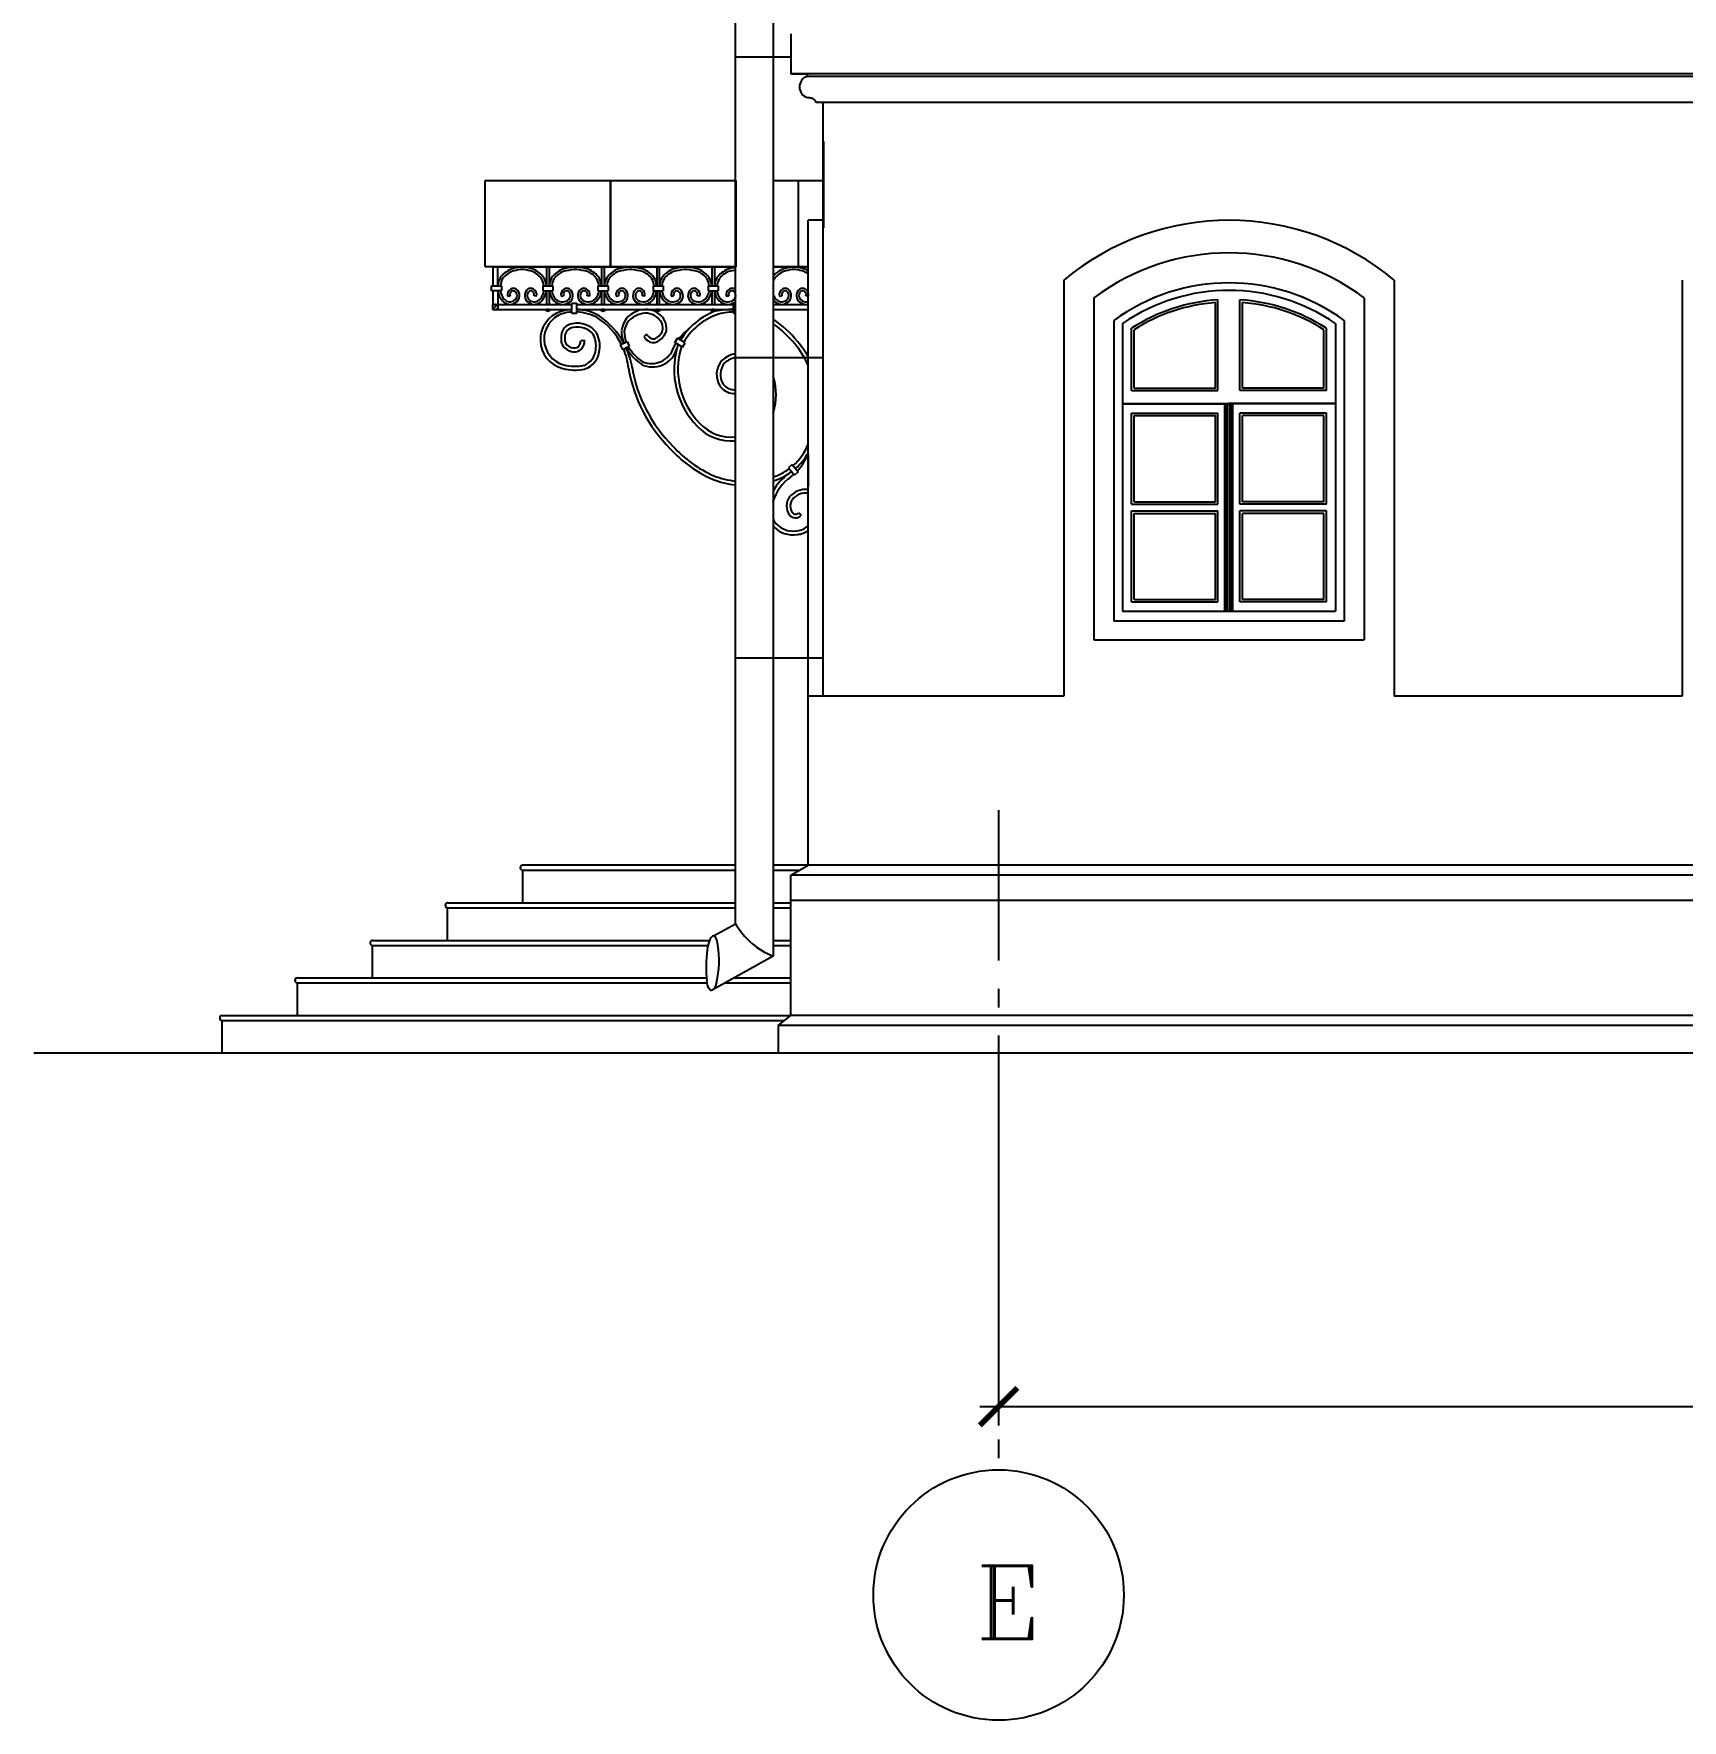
# Model space of a CAD drawing. Header units: millimetres. Extents: x 60 to 102290, y 34 to 65730.
# Drawn here: x 58788 to 65371, y 31363 to 38097 of the extents above; entities that cross this region are included whole.
import ezdxf

# ---------------------------------------------------------------- set-up
doc = ezdxf.new("R2010")
doc.units = ezdxf.units.MM
doc.linetypes.add('GOST2.303 6', pattern=[12, 8, -1.5, 1, -1.5])
doc.layers.add('axes', color=40, linetype='GOST2.303 6')
doc.layers.add('dim', color=4, linetype='Continuous')
doc.styles.add('GOST 2.304', font='romanc.shx', dxfattribs={"oblique": 15})
doc.dimstyles.new('SPDS', dxfattribs={"dimscale": 100, "dimtxt": 2.5, "dimasz": 1.5, "dimexe": 0.75, "dimexo": 0.625, "dimtad": 1, "dimdec": 0, "dimrnd": 0.001, "dimtxsty": 'GOST 2.304', "dimblk": 'ARCHTICK', "dimcen": 2.5, "dimdle": 0.75, "dimadec": 0, "dimazin": 2, "dimtfac": 0.75, "dimtdec": 0, "dimtmove": 1, "dimatfit": 3, "dimfxl": 1.25, "dimtolj": 1, "dimarcsym": 0})

# ---------------------------------------------------------------- blocks, each defined once
blk = doc.blocks.new('_ArchTick')
at = {"color": 0, "linetype": 'ByBlock', "const_width": 0.15}
blk.add_lwpolyline([(-0.5, -0.5), (0.5, 0.5)], dxfattribs=at)
blk = doc.blocks.new('*D3')
at = {"layer": 'Defpoints', "color": 0, "ltscale": 100, "transparency": 16777216}
for p in [(62640.6, 33679.6), (80600.6, 33697.9), (80600.6, 32615.3)]:
    blk.add_point(p, dxfattribs=at)
at = {"layer": 'dim', "color": 0, "lineweight": -2, "ltscale": 100, "transparency": 16777216}
for p, q in [((62640.6, 33617.1), (62640.6, 32540.3)), ((80600.6, 33635.4), (80600.6, 32540.3)), ((62565.6, 32615.3), (80675.6, 32615.3))]:
    blk.add_line(p, q, dxfattribs=at)
at = {"layer": 'dim', "color": 0, "lineweight": -2, "ltscale": 100, "transparency": 16777216, "xscale": 150, "yscale": 150, "zscale": 150, "rotation": 180}
blk.add_blockref('_ArchTick', (62640.6, 32615.3), dxfattribs=at)
at = {"layer": 'dim', "color": 0, "lineweight": -2, "ltscale": 100, "transparency": 16777216, "xscale": 150, "yscale": 150, "zscale": 150}
blk.add_blockref('_ArchTick', (80600.6, 32615.3), dxfattribs=at)
at = {"layer": 'dim', "color": 0, "ltscale": 100, "transparency": 16777216, "insert": (71620.6, 32802.8), "char_height": 250, "attachment_point": 5, "style": 'GOST 2.304'}
blk.add_mtext('\\A1;17960', dxfattribs=at)

msp = doc.modelspace()

# ---------------------------------------------------------------- linework, layer by layer
at = {"ltscale": 100}
for p, q in [((61590.6, 34905.3), (61590.6, 38320)), ((61740.6, 38276.8), (61740.6, 34880.8)), ((61810.6, 38096.9), (61810.6, 37936.9)), ((61590.6, 38004.3), (61810.6, 38004.3)), ((73114.2, 37936.9), (61810.6, 37936.9)), ((77470.5, 37936.9), (61810.6, 37936.9)), ((61810.6, 37936.9), (61875.6, 37936.8)), ((61875.6, 37936.8), (61875.6, 37926.8)), ((61875.6, 37926.8), (77470.5, 37926.8)), ((61940.6, 37821.8), (61910.6, 37821.8)), ((61940.6, 35451.9), (61940.6, 37821.8)), ((77470.5, 37821.8), (61940.6, 37821.8)), ((61940.9, 37665.9), (61940.9, 37569.5)), ((60591, 37510.8), (61091, 37510.8)), ((60591, 37166.1), (60591, 37510.8)), ((61091, 37510.8), (61591, 37510.8)), ((61591, 37166.1), (61591, 37510.8)), ((61591, 37510.8), (61591, 37166.1)), ((61740.6, 37510.8), (61940.6, 37510.8)), ((61940.6, 37510.8), (61940.6, 37414.4)), ((61940.9, 37569.5), (61940.9, 37321.2)), ((61940.6, 37351.9), (61880.6, 37351.9)), ((61880.6, 35451.9), (61880.6, 37351.9)), ((61940.6, 37351.9), (61880.6, 37351.9)), ((61091, 37166.1), (60591, 37166.1)), ((60890.7, 37166.1), (61222, 37166.1)), ((61591, 37166.1), (61091, 37166.1)), ((61222, 37166.1), (61590.6, 37166.1)), ((61740.6, 37166.1), (61880.6, 37166.1)), ((61880.6, 37166.1), (61740.6, 37166.1)), ((62900.6, 37112.7), (62900.6, 35451.9)), ((62900.9, 37113), (62900.9, 36886.9)), ((64220.6, 37112.7), (64220.6, 35451.9)), ((65370.5, 37112.7), (65370.5, 35451.9)), ((63020.6, 37041.9), (63020.6, 35676.9)), ((64100.6, 37041.9), (64100.6, 35676.9)), ((60620.6, 37016.1), (60936.5, 37016.1)), ((60620.6, 36996.1), (60936.5, 36996.1)), ((60956.5, 37016.1), (61582, 37016.1)), ((60956.5, 36996.1), (61582, 36996.1)), ((61740.6, 37016.1), (61880.6, 37016.1)), ((61740.6, 36996.1), (61880.6, 36996.1)), ((63100.6, 36951.9), (63100.6, 35751.9)), ((64020.6, 36951.9), (64020.6, 35751.9)), ((61590.6, 36804.3), (61940.6, 36804.3)), ((64020.6, 35751.9), (63100.6, 35751.9)), ((63020.6, 35676.9), (64100.6, 35676.9)), ((61590.6, 35604.4), (61940.6, 35604.4)), ((62900.6, 35451.9), (61880.6, 35451.9)), ((61880.6, 34776.9), (61880.6, 35451.9)), ((65370.5, 35451.9), (64220.6, 35451.9)), ((61590.6, 34543.5), (61590.6, 34905.3)), ((61740.6, 34880.8), (61740.6, 34414.1)), ((61590.6, 34776.9), (60740.6, 34776.9)), ((60740.6, 34756.9), (61590.6, 34756.9)), ((60740.6, 34626.9), (60740.6, 34756.9)), ((61880.6, 34776.9), (61740.6, 34776.9)), ((61810.6, 34736.6), (61880.6, 34776.9)), ((62794.9, 34776.9), (61880.6, 34776.9)), ((77470.5, 34776.9), (62794.9, 34776.9)), ((67390.9, 34736.6), (61810.6, 34736.6)), ((61810.6, 34176.9), (61810.6, 34736.6)), ((60440.6, 34626.9), (61590.6, 34626.9)), ((61740.6, 34626.9), (61810.6, 34626.9)), ((61810.6, 34636.9), (62804.9, 34636.9)), ((62804.9, 34636.9), (67390.9, 34636.9)), ((60440.6, 34606.9), (61590.6, 34606.9)), ((60440.6, 34476.9), (60440.6, 34606.9)), ((61502.1, 34494.3), (61590.6, 34543.5)), ((60140.6, 34476.9), (61486.1, 34476.9)), ((60140.6, 34456.9), (61479.8, 34456.9)), ((60140.6, 34326.9), (60140.6, 34456.9)), ((61740.6, 34414.1), (61494.2, 34276.9)), ((61740.6, 34476.9), (61810.6, 34476.9)), ((59840.6, 34326.9), (61474.7, 34326.9)), ((59840.6, 34178.4), (59840.6, 34308.4)), ((59840.6, 34306.9), (61476.9, 34306.9)), ((61584, 34326.9), (61810.6, 34326.9)), ((59540.6, 34176.9), (61810.6, 34176.9)), ((59540.6, 34156.9), (61785.7, 34156.9)), ((59540.6, 34026.9), (59540.6, 34156.9)), ((61760.6, 34136.7), (61810.6, 34176.9)), ((80585.5, 34176.9), (61810.6, 34176.9)), ((66190.9, 34136.7), (61760.6, 34136.7)), ((61760.6, 34136.7), (61760.6, 34026.9)), ((85311.4, 34026.9), (58787.7, 34026.9)), ((61628.3, 34026.9), (60913.1, 34026.9)), ((81220.5, 34026.9), (61760.6, 34026.9)), ((81170.5, 34026.9), (64095.3, 34026.9))]:
    msp.add_line(p, q, dxfattribs=at)
at = {"ltscale": 4}
for p, q in [((61091, 37166.1), (61091, 37510.8)), ((61091, 37510.8), (61091, 37166.1)), ((61840.6, 37510.8), (61840.6, 37166.1)), ((60620.6, 37166.1), (60890.7, 37166.1)), ((60640.4, 37090.7), (60640.4, 37166.1)), ((61880.6, 37150.3), (61880.6, 37166.1)), ((61880.6, 37062.4), (61880.6, 37138.5)), ((60615.6, 37090.7), (60655.8, 37090.7)), ((60615.6, 37070.7), (60615.6, 37090.7)), ((60655.8, 37070.7), (60615.6, 37070.7)), ((60640.4, 37070.7), (60640.4, 36996.1)), ((60655.8, 37090.7), (60655.8, 37070.7)), ((60680.2, 37048.5), (60689.9, 37050.9)), ((60795.7, 37048.5), (60786, 37050.9)), ((60820.7, 37090.7), (60820.7, 37070.7)), ((60820.7, 37090.7), (60861, 37090.7)), ((60820.7, 37070.7), (60861, 37070.7)), ((60861, 37090.7), (60861, 37070.7)), ((60893.4, 37048.5), (60903.1, 37050.9)), ((61007.7, 37048.5), (60998, 37050.9)), ((61040.7, 37090.7), (61040.7, 37070.7)), ((61040.7, 37090.7), (61081, 37090.7)), ((61040.7, 37070.7), (61081, 37070.7)), ((61081, 37090.7), (61081, 37070.7)), ((61113.4, 37048.5), (61123.1, 37050.9)), ((61227.7, 37048.5), (61218, 37050.9)), ((61260.7, 37090.7), (61260.7, 37070.7)), ((61260.7, 37090.7), (61301, 37090.7)), ((61260.7, 37070.7), (61301, 37070.7)), ((61301, 37090.7), (61301, 37070.7)), ((61333.4, 37048.5), (61343.1, 37050.9)), ((61447.7, 37048.5), (61438, 37050.9)), ((61480.7, 37090.7), (61480.7, 37070.7)), ((61480.7, 37090.7), (61521, 37090.7)), ((61480.7, 37070.7), (61521, 37070.7)), ((61521, 37090.7), (61521, 37070.7)), ((61553.4, 37048.5), (61563.1, 37050.9)), ((61740.6, 37090.7), (61741, 37090.7)), ((61740.6, 37070.7), (61741, 37070.7)), ((61741, 37090.7), (61741, 37070.7)), ((61765.4, 37048.5), (61775.1, 37050.9)), ((61880.9, 37048.5), (61871.2, 37050.9)), ((61880.6, 37027.4), (61880.6, 37048.5)), ((60620.6, 36996.1), (60620.6, 37016.1)), ((60620.6, 36996.1), (60620.6, 37016.1)), ((60620.6, 36996.6), (60640, 37016.1)), ((60620.6, 37010.7), (60625.9, 37016.1)), ((60634.2, 36996.1), (60640.4, 37002.3)), ((60936.5, 36980.7), (60936.5, 37021.1)), ((60936.5, 37021.1), (60956.5, 37021.1)), ((60936.5, 36980.7), (60956.5, 36980.7)), ((60956.5, 36980.7), (60956.5, 37021.1)), ((61582, 36980.7), (61582, 37021.1)), ((61582, 37021.1), (61590.6, 37021.1)), ((61582, 36980.7), (61590.6, 36980.7)), ((61880.6, 37016.1), (61880.6, 37017)), ((61880.6, 36806.4), (61880.6, 36996.1)), ((63506.6, 36681.9), (63506.6, 37023.8)), ((63516.6, 36671.9), (63516.6, 37034.5)), ((63604.6, 36671.9), (63604.6, 37034.5)), ((63614.6, 36681.9), (63614.6, 37023.8)), ((63135.6, 36939.9), (63135.6, 35791.9)), ((63171.6, 36671.9), (63171.6, 36920.7)), ((63181.6, 36681.9), (63181.6, 36915.2)), ((63939.6, 36681.9), (63939.6, 36915.2)), ((63949.6, 36671.9), (63949.6, 36920.7)), ((63985.6, 36939.9), (63985.6, 35791.9)), ((60972, 36872.1), (60987, 36873)), ((61130, 36854.6), (61157.4, 36867.7)), ((61130, 36854.6), (61138.6, 36836.6)), ((61138.6, 36836.6), (61166, 36849.7)), ((61157.4, 36867.7), (61166, 36849.7)), ((61234.6, 36897.4), (61223.7, 36887.3)), ((61347.7, 36863.8), (61357.9, 36881)), ((61379, 36845.2), (61347.7, 36863.8)), ((61389.2, 36862.4), (61357.9, 36881)), ((61379, 36845.2), (61389.2, 36862.4)), ((61880.6, 36458.5), (61880.6, 36772.8)), ((63171.6, 36671.9), (63516.6, 36671.9)), ((63181.6, 36681.9), (63506.6, 36681.9)), ((63949.6, 36671.9), (63604.6, 36671.9)), ((63939.6, 36681.9), (63614.6, 36681.9)), ((63135.6, 36620.9), (63560.6, 36620.9)), ((63135.6, 36618.9), (63560.6, 36618.9)), ((63171.6, 36217.9), (63171.6, 36581.9)), ((63171.6, 36581.9), (63516.6, 36581.9)), ((63181.6, 36227.9), (63181.6, 36571.9)), ((63181.6, 36571.9), (63506.6, 36571.9)), ((63506.6, 36227.9), (63506.6, 36571.9)), ((63516.6, 36217.9), (63516.6, 36581.9)), ((63544.6, 35791.9), (63544.6, 36618.9)), ((63549.7, 35791.9), (63549.7, 36618.9)), ((63555.6, 35791.9), (63555.6, 36618.9)), ((63985.6, 36620.9), (63560.6, 36620.9)), ((63985.6, 36618.9), (63560.6, 36618.9)), ((63565.6, 35791.9), (63565.6, 36618.9)), ((63571.4, 35791.9), (63571.4, 36618.9)), ((63576.6, 35791.9), (63576.6, 36618.9)), ((63604.6, 36217.9), (63604.6, 36581.9)), ((63949.6, 36581.9), (63604.6, 36581.9)), ((63614.6, 36227.9), (63614.6, 36571.9)), ((63939.6, 36571.9), (63614.6, 36571.9)), ((63939.6, 36227.9), (63939.6, 36571.9)), ((63949.6, 36217.9), (63949.6, 36581.9)), ((61816.4, 36376.4), (61801.2, 36363.4)), ((61816.4, 36376.4), (61840.6, 36347.9)), ((61880.6, 36277.2), (61880.6, 36420.6)), ((61880.9, 36289.1), (61880.9, 36417.6)), ((61801.2, 36363.4), (61825.4, 36334.9)), ((61840.6, 36347.9), (61825.4, 36334.9)), ((61880.6, 36134), (61880.6, 36262.5)), ((61841.1, 36184.1), (61852.6, 36174.4)), ((63171.6, 36217.9), (63516.6, 36217.9)), ((63171.6, 35827.9), (63171.6, 36191.9)), ((63171.6, 36191.9), (63516.6, 36191.9)), ((63181.6, 36227.9), (63506.6, 36227.9)), ((63181.6, 35837.9), (63181.6, 36181.9)), ((63181.6, 36181.9), (63506.6, 36181.9)), ((63506.6, 35837.9), (63506.6, 36181.9)), ((63516.6, 35827.9), (63516.6, 36191.9)), ((63949.6, 36217.9), (63604.6, 36217.9)), ((63604.6, 35827.9), (63604.6, 36191.9)), ((63949.6, 36191.9), (63604.6, 36191.9)), ((63939.6, 36227.9), (63614.6, 36227.9)), ((63614.6, 35837.9), (63614.6, 36181.9)), ((63939.6, 36181.9), (63614.6, 36181.9)), ((63939.6, 35837.9), (63939.6, 36181.9)), ((63949.6, 35827.9), (63949.6, 36191.9)), ((63171.6, 35827.9), (63516.6, 35827.9)), ((63181.6, 35837.9), (63506.6, 35837.9)), ((63949.6, 35827.9), (63604.6, 35827.9)), ((63939.6, 35837.9), (63614.6, 35837.9)), ((63135.6, 35791.9), (63985.6, 35791.9)), ((61740.6, 34756.9), (61845.8, 34756.9)), ((61740.6, 34606.9), (61810.6, 34606.9)), ((61740.6, 34456.9), (61810.6, 34456.9)), ((61548.1, 34306.9), (61810.6, 34306.9))]:
    msp.add_line(p, q, dxfattribs=at)
at = {"ltscale": 4, "extrusion": (1, -2.44929e-16, 0)}
for p, q in [((60620.6, 37166.1), (60620.6, 37090.7)), ((60835.6, 37166.1), (60835.6, 37090.7)), ((60845.6, 37166.1), (60845.6, 37090.7)), ((61055.6, 37166.1), (61055.6, 37090.7)), ((61065.6, 37166.1), (61065.6, 37090.7)), ((61275.6, 37166.1), (61275.6, 37090.7)), ((61285.6, 37166.1), (61285.6, 37090.7)), ((61495.6, 37166.1), (61495.6, 37090.7)), ((61505.6, 37166.1), (61505.6, 37090.7)), ((60620.6, 37070.7), (60620.6, 37016.1)), ((60835.6, 37070.7), (60835.6, 37016.1)), ((60845.6, 37070.7), (60845.6, 37016.1)), ((61055.6, 37070.7), (61055.6, 37016.1)), ((61065.6, 37070.7), (61065.6, 37016.1)), ((61275.6, 37070.7), (61275.6, 37016.1)), ((61285.6, 37070.7), (61285.6, 37016.1)), ((61495.6, 37070.7), (61495.6, 37016.1)), ((61505.6, 37070.7), (61505.6, 37016.1))]:
    msp.add_line(p, q, dxfattribs=at)
at = {"ltscale": 4, "extrusion": (2.44929e-16, 1, 0)}
for p, q in [((60630.6, 37166.1), (60620.6, 37166.1)), ((60845.6, 37166.1), (60835.6, 37166.1)), ((61285.6, 37166.1), (61275.6, 37166.1)), ((61505.6, 37166.1), (61495.6, 37166.1)), ((60630.7, 37016.1), (60620.6, 37016.1)), ((60630.7, 37016.1), (60620.6, 37016.1)), ((60845.6, 36996.1), (60835.6, 36996.1)), ((60845.6, 36996.1), (60835.6, 36996.1)), ((61065.6, 36996.1), (61055.6, 36996.1)), ((61065.6, 36996.1), (61055.6, 36996.1)), ((61065.6, 36996.1), (61055.6, 36996.1)), ((61285.6, 36996.1), (61275.6, 36996.1)), ((61285.6, 36996.1), (61275.6, 36996.1)), ((61285.6, 36996.1), (61275.6, 36996.1)), ((61505.6, 36996.1), (61495.6, 36996.1)), ((61505.6, 36996.1), (61495.6, 36996.1)), ((61505.6, 36996.1), (61495.6, 36996.1))]:
    msp.add_line(p, q, dxfattribs=at)
at = {"ltscale": 95, "extrusion": (0, 1, 0), "elevation": 34026.9}
msp.add_lwpolyline([(-60255.5, 0), (-59595.6, 0)], dxfattribs=at)
at = {"ltscale": 100}
for centre, radius, start, end in [((61890.7, 37884.3), 45.1, 109.57195, 250.42805), ((63560.9, 36321.9), 1030, 50.15027, 129.84973), ((63560.9, 36321.9), 900, 53.13013, 126.86987), ((63560.6, 36321.9), 780, 53.86119, 126.13881), ((63560.9, 36321.9), 780, 53.86119, 126.13881), ((60740.6, 34766.9), 10, 90, 270), ((60440.6, 34616.9), 10, 90, 270), ((61848.5, 34690.8), 297, 209.72721, 248.6919), ((60140.6, 34466.9), 10, 90, 270), ((62097.2, 34372.2), 624.2, 173.81398, 185.26819), ((61155.1, 34396.2), 369.7, 346.33122, 9.56729), ((59840.6, 34316.9), 10, 90, 270), ((59540.6, 34166.9), 10, 90, 270)]:
    msp.add_arc(centre, radius, start, end, dxfattribs=at)
at = {"ltscale": 4}
for centre, radius, start, end in [((60732.1, 37080.7), 91.7, 152.85489, 173.74121), ((60726.6, 37070.1), 92.4, 110.90328, 145.45466), ((60737.7, 37080.7), 86.9, 155.40999, 173.40571), ((60726.6, 37070.1), 82.5, 111.13416, 145.45345), ((60762.8, 36953.4), 214.5, 98.32383, 108.81967), ((60763.9, 36949.9), 208.2, 99.02269, 108.78037), ((60738, 37106), 50, 82.31826, 97.68174), ((60738, 37116.1), 50, 82.88778, 97.11222), ((60713.1, 36953.4), 214.5, 71.18033, 81.67617), ((60712, 36950.1), 207.9, 71.21454, 80.9824), ((60749.3, 37070.1), 82.5, 34.54655, 68.86584), ((60749.3, 37070.1), 92.4, 34.54534, 69.09672), ((60738.2, 37080.7), 86.9, 6.59429, 24.59001), ((60743.8, 37080.7), 91.7, 6.25879, 27.14511), ((60937.3, 37080.7), 91.7, 152.85489, 173.74121), ((60931.8, 37070.1), 92.4, 110.90328, 145.45466), ((60937.3, 37080.7), 81.7, 152.85489, 172.97175), ((60932.4, 37069.1), 83.5, 111.02138, 144.22755), ((60976.2, 36883.4), 283.8, 96.2929, 105.82185), ((60976.9, 36878.4), 278.9, 96.60349, 105.49494), ((60950.6, 37105.7), 50, 83.39651, 96.60349), ((60950.6, 37115.8), 50, 83.7071, 96.2929), ((60924.9, 36883.4), 283.8, 74.17815, 83.7071), ((60924.2, 36878.4), 278.9, 74.50506, 83.39651), ((60968.8, 37069.1), 83.5, 35.77245, 68.97862), ((60969.4, 37070.1), 92.4, 34.54534, 69.09672), ((60963.8, 37080.7), 81.7, 7.02825, 27.14511), ((60963.8, 37080.7), 91.7, 6.25879, 27.14511), ((61157.3, 37080.7), 91.7, 152.85489, 173.74121), ((61151.8, 37070.1), 92.4, 110.90328, 145.45466), ((61157.3, 37080.7), 81.7, 152.85489, 172.97175), ((61152.4, 37069.1), 83.5, 111.02138, 144.22755), ((61196.2, 36883.4), 283.8, 96.2929, 105.82185), ((61196.9, 36878.4), 278.9, 96.60349, 105.49494), ((61170.6, 37105.7), 50, 83.39651, 96.60349), ((61170.6, 37115.8), 50, 83.7071, 96.2929), ((61144.9, 36883.4), 283.8, 74.17815, 83.7071), ((61144.2, 36878.4), 278.9, 74.50506, 83.39651), ((61188.8, 37069.1), 83.5, 35.77245, 68.97862), ((61189.4, 37070.1), 92.4, 34.54534, 69.09672), ((61183.8, 37080.7), 81.7, 7.02825, 27.14511), ((61183.8, 37080.7), 91.7, 6.25879, 27.14511), ((61377.3, 37080.7), 91.7, 152.85489, 173.74121), ((61371.8, 37070.1), 92.4, 110.90328, 145.45466), ((61377.3, 37080.7), 81.7, 152.85489, 172.97175), ((61372.3, 37069.1), 83.5, 111.02138, 144.22755), ((61416.2, 36883.4), 283.8, 96.2929, 105.82185), ((61416.9, 36878.4), 278.9, 96.60349, 105.49494), ((61390.6, 37105.7), 50, 83.39651, 96.60349), ((61390.6, 37115.8), 50, 83.7071, 96.2929), ((61364.9, 36883.4), 283.8, 74.17815, 83.7071), ((61364.2, 36878.4), 278.9, 74.50506, 83.39651), ((61408.8, 37069.1), 83.5, 35.77245, 68.97862), ((61409.4, 37070.1), 92.4, 34.54534, 69.09672), ((61403.8, 37080.7), 81.7, 7.02825, 27.14511), ((61403.8, 37080.7), 91.7, 6.25879, 27.14511), ((61597.3, 37080.7), 91.7, 152.85489, 173.74121), ((61591.8, 37070.1), 92.4, 110.90328, 145.45466), ((61597.3, 37080.7), 81.7, 152.85489, 172.97175), ((61592.3, 37069.1), 83.5, 111.02138, 144.22755), ((61636.2, 36883.4), 283.8, 99.25151, 105.82185), ((61636.9, 36878.4), 278.9, 99.56071, 105.49494), ((61811.8, 37070.1), 92.4, 110.90328, 140.45083), ((61822.9, 37080.7), 86.9, 155.40999, 161.46007), ((61811.9, 37070.1), 82.5, 111.13416, 145.45345), ((61848, 36953.4), 214.5, 98.32383, 108.81967), ((61849.1, 36950.1), 207.9, 99.0176, 108.78546), ((61823.2, 37106), 50, 82.31826, 97.68174), ((61798.3, 36953.4), 214.5, 71.18033, 81.67617), ((61797.2, 36949.9), 208.2, 71.21963, 80.97731), ((61834.5, 37070.1), 82.5, 56.04732, 68.86584), ((61834.6, 37070.1), 92.4, 60.13499, 69.09672), ((60711.9, 37079), 71.5, 186.63926, 222.70838), ((60708.9, 37076.6), 57.9, 185.89923, 224.08055), ((60705.5, 37054.7), 26.1, 120.43855, 193.95794), ((60705.5, 37054.7), 16.1, 120.43855, 193.95794), ((60703.1, 37059.8), 20.5, 56.28287, 121.80204), ((60703.2, 37059.5), 10.8, 61.98389, 122.57757), ((60695.8, 37051.1), 21.8, 299.58066, 55.30071), ((60695.7, 37051), 31.9, 299.84341, 54.02139), ((60780.2, 37051), 31.9, 125.97861, 240.15659), ((60780.1, 37051.1), 21.8, 124.69929, 240.41934), ((60772.8, 37059.8), 20.5, 58.19796, 123.71713), ((60772.7, 37059.5), 10.8, 57.42243, 118.01611), ((60770.4, 37054.7), 16.1, 346.04206, 59.56145), ((60770.4, 37054.7), 26.1, 346.04206, 59.56145), ((60767, 37076.6), 57.9, 315.91945, 354.10077), ((60764, 37079), 71.5, 317.29162, 353.36074), ((60917.1, 37079), 71.5, 186.63926, 222.70838), ((60917.1, 37079), 61.6, 187.74302, 222.70266), ((60899, 37064.9), 38.8, 225.51209, 302.37061), ((60918.7, 37054.7), 26.1, 120.43855, 193.95794), ((60918.7, 37054.7), 16.1, 120.43855, 193.95794), ((60916.3, 37059.8), 20.5, 56.28287, 121.80204), ((60916.4, 37059.5), 10.8, 61.98389, 122.57757), ((60909, 37051.1), 21.8, 299.58066, 55.30071), ((60909, 37051), 31.9, 299.84341, 54.02139), ((60992.2, 37051), 31.9, 125.97861, 240.15659), ((60992.1, 37051.1), 21.8, 124.69929, 240.41934), ((60984.8, 37059.8), 20.5, 58.19796, 123.71713), ((60984.8, 37059.5), 10.8, 57.42243, 118.01611), ((61002.1, 37064.9), 38.8, 237.62939, 314.48791), ((60982.5, 37054.7), 16.1, 346.04206, 59.56145), ((60982.5, 37054.7), 26.1, 346.04206, 59.56145), ((60984, 37079), 61.6, 317.29734, 352.25698), ((60984.1, 37079), 71.5, 317.29162, 353.36074), ((61137.1, 37079), 71.5, 186.63926, 222.70838), ((61137.1, 37079), 61.6, 187.74302, 222.70266), ((61119, 37064.9), 38.8, 225.51209, 302.37061), ((61138.7, 37054.7), 26.1, 120.43855, 193.95794), ((61138.7, 37054.7), 16.1, 120.43855, 193.95794), ((61136.3, 37059.8), 20.5, 56.28287, 121.80204), ((61136.4, 37059.5), 10.8, 61.98389, 122.57757), ((61129, 37051.1), 21.8, 299.58066, 55.30071), ((61128.9, 37051), 31.9, 299.84341, 54.02139), ((61212.2, 37051), 31.9, 125.97861, 240.15659), ((61212.1, 37051.1), 21.8, 124.69929, 240.41934), ((61204.8, 37059.8), 20.5, 58.19796, 123.71713), ((61204.8, 37059.5), 10.8, 57.42243, 118.01611), ((61222.1, 37064.9), 38.8, 237.62939, 314.48791), ((61202.5, 37054.7), 16.1, 346.04206, 59.56145), ((61202.5, 37054.7), 26.1, 346.04206, 59.56145), ((61204, 37079), 61.6, 317.29734, 352.25698), ((61204.1, 37079), 71.5, 317.29162, 353.36074), ((61357.1, 37079), 71.5, 186.63926, 222.70838), ((61357.1, 37079), 61.6, 187.74302, 222.70266), ((61339, 37064.9), 38.8, 225.51209, 302.37061), ((61358.7, 37054.7), 26.1, 120.43855, 193.95794), ((61358.7, 37054.7), 16.1, 120.43855, 193.95794), ((61356.3, 37059.8), 20.5, 56.28287, 121.80204), ((61356.4, 37059.5), 10.8, 61.98389, 122.57757), ((61349, 37051.1), 21.8, 299.58066, 55.30071), ((61348.9, 37051), 31.9, 299.84341, 54.02139), ((61432.2, 37051), 31.9, 125.97861, 240.15659), ((61432.1, 37051.1), 21.8, 124.69929, 240.41934), ((61424.8, 37059.8), 20.5, 58.19796, 123.71713), ((61424.8, 37059.5), 10.8, 57.42243, 118.01611), ((61442.1, 37064.9), 38.8, 237.62939, 314.48791), ((61422.5, 37054.7), 16.1, 346.04206, 59.56145), ((61422.5, 37054.7), 26.1, 346.04206, 59.56145), ((61424, 37079), 61.6, 317.29734, 352.25698), ((61424.1, 37079), 71.5, 317.29162, 353.36074), ((61577.1, 37079), 71.5, 186.63926, 222.70838), ((61577.1, 37079), 61.6, 187.74302, 222.70266), ((61559, 37064.9), 38.8, 225.51209, 302.37061), ((61578.7, 37054.7), 26.1, 120.43855, 193.95794), ((61578.7, 37054.7), 16.1, 120.43855, 193.95794), ((61576.3, 37059.8), 20.5, 56.28287, 121.80204), ((61576.4, 37059.5), 10.8, 61.98389, 122.57757), ((61569, 37051.1), 21.8, 299.58066, 55.30071), ((61568.9, 37051), 31.9, 47.3022, 54.02139), ((61794.2, 37076.6), 57.9, 202.10236, 224.08055), ((61790.7, 37054.7), 26.1, 120.43855, 193.95794), ((61790.7, 37054.7), 16.1, 120.43855, 193.95794), ((61788.3, 37059.8), 20.5, 56.28287, 121.80204), ((61788.4, 37059.5), 10.8, 61.98389, 122.57757), ((61781.1, 37051.1), 21.8, 299.58066, 55.30071), ((61781, 37051), 31.9, 299.84341, 54.02139), ((61865.4, 37051), 31.9, 125.97861, 240.15659), ((61865.3, 37051.1), 21.8, 124.69929, 240.41934), ((61858, 37059.8), 20.5, 58.19796, 123.71713), ((61858, 37059.5), 10.8, 57.42243, 118.01611), ((61855.7, 37054.7), 16.1, 346.04206, 59.56145), ((61855.7, 37054.7), 26.1, 346.04206, 59.56145), ((63560.6, 36321.9), 750, 55.48189, 124.51811), ((60689.1, 37054.1), 38, 218.40658, 306.22853), ((60689.1, 37054.1), 28, 219.13721, 308.53129), ((60786.8, 37054.1), 38, 233.77147, 321.59342), ((60786.8, 37054.1), 28, 231.46871, 320.86279), ((60929.3, 36875.2), 118.5, 108.28024, 255.80321), ((60932.6, 36877.8), 106.9, 109.38863, 254.46657), ((60840.6, 37001.2), 11.5, 206.68791, 333.31209), ((60899.1, 37065), 48.9, 224.9907, 301.66316), ((60948.8, 36799.1), 197, 93.58483, 106.71624), ((60948.8, 36803.9), 182.2, 93.8713, 106.47458), ((60948.8, 36799.1), 197, 60.56931, 87.76536), ((60948.8, 36803.9), 182.2, 60.46578, 87.57823), ((61002, 37065), 48.9, 238.33684, 315.0093), ((60864.5, 36709.7), 317.6, 28.47509, 55.2378), ((61060.6, 37001.2), 11.5, 206.68791, 333.31209), ((61119.1, 37065), 48.9, 224.9907, 301.66316), ((61224, 36903.8), 89.3, 109.07753, 175.18782), ((61224.8, 36898.5), 79.6, 108.40617, 173.03207), ((61231, 36908.8), 87.3, 52.48133, 114.49309), ((61222, 37065), 48.9, 238.33684, 315.0093), ((61230.9, 36908.5), 72.5, 52.54042, 115.45116), ((61280.6, 37001.2), 11.5, 206.68791, 333.31209), ((61242.6, 36918.7), 72.4, 355.34637, 55.04342), ((61339.1, 37065), 48.9, 224.9907, 301.66316), ((61599.2, 36740.5), 264, 109.87399, 149.81868), ((61599.7, 36739.7), 249.9, 109.91664, 149.74757), ((61442, 37065), 48.9, 238.33684, 315.0093), ((61500.6, 37001.2), 11.5, 206.68791, 333.31209), ((61586.2, 36589.6), 406.5, 90.58911, 100.88825), ((61587.7, 36745.7), 240.3, 91.35645, 107.73151), ((61559.1, 37065), 48.9, 224.9907, 301.66316), ((61568.9, 37051), 31.9, 299.84341, 312.6978), ((61797.1, 37079), 71.5, 217.76639, 222.70838), ((61774.4, 37054.1), 38, 218.40658, 306.22853), ((61774.4, 37054.1), 28, 219.13721, 308.53129), ((61872, 37054.1), 38, 233.77147, 283.00014), ((61872, 37054.1), 28, 231.46871, 287.76388), ((63561.9, 36317.6), 718.4, 93.61487, 122.90814), ((63561.9, 36317.3), 708.6, 94.47875, 122.46263), ((63559.3, 36317.6), 718.4, 57.09186, 86.38513), ((63559.2, 36317.3), 708.6, 57.53737, 85.52125), ((60945.4, 36888.5), 51, 97.92263, 177.82098), ((60946.3, 36886.7), 37.8, 97.46772, 173.79817), ((60958.4, 36843.6), 97.4, 37.79068, 101.86886), ((60958.3, 36842.5), 83.5, 40.30307, 101.69115), ((60931.4, 36850.3), 116.7, 351.48386, 27.01672), ((60889.1, 36731.3), 275.3, 27.07748, 57.09424), ((61262, 36908.9), 127, 178.93711, 201.96995), ((61258, 36906.1), 112.1, 178.94182, 201.09585), ((61241.3, 36917.5), 59.2, 359.42284, 55.22243), ((61241.8, 36933.8), 61, 305.17718, 343.93159), ((61241.8, 36933.8), 76, 305.17718, 343.93159), ((61536.1, 36748.4), 215.5, 127.33074, 143.17239), ((61476.8, 36570.8), 467.9, 39.42835, 55.68392), ((61476.1, 36570.1), 453.9, 39.41397, 54.3572), ((61015.8, 36876.1), 122.2, 173.30137, 183.69609), ((60942.4, 36877.6), 49.4, 190.87766, 253.66596), ((60977.8, 36880.5), 69.9, 171.48051, 189.28239), ((60943, 36878.3), 35.4, 194.93005, 255.25503), ((60945.5, 36873.3), 46.3, 248.51126, 306.57283), ((60945.5, 36873.3), 31.3, 248.51126, 306.57283), ((60937.7, 36870), 34.3, 320.31645, 3.44535), ((60939.3, 36869.8), 47.7, 314.98392, 3.81109), ((60960.1, 36840.2), 72, 290.66534, 356.00972), ((60931.4, 36850.3), 101.7, 351.48386, 27.01672), ((60889.1, 36731.3), 275.3, 6.28004, 22.91332), ((60864.5, 36709.7), 317.6, 9.81915, 24.86554), ((61262, 36908.9), 127, 211.00004, 213.11873), ((61336.4, 36951), 212.3, 211.65983, 234.86892), ((61258, 36906.1), 112.1, 211.33154, 213.30018), ((61332.2, 36948.2), 197.3, 211.65983, 234.86892), ((61259.5, 36866.4), 100, 243.00513, 344.56004), ((61254.2, 36873.5), 93.7, 247.74494, 342.20295), ((61275.5, 36922.1), 62.4, 213.94817, 244.16226), ((61278.1, 36925.8), 51.9, 213.18914, 243.38327), ((61261.6, 36903.3), 39.7, 250.39723, 307.2534), ((61261.3, 36904), 25.4, 255.24702, 306.82941), ((61536.1, 36748.4), 215.5, 148.50092, 153.41947), ((61670.1, 36756.4), 325.1, 163.47069, 224.11921), ((61599.2, 36740.5), 264, 154.16557, 155.7668), ((61670.1, 36756.4), 310.1, 163.47069, 224.11921), ((61599.7, 36739.7), 249.9, 154.33957, 155.18282), ((61548.4, 36623.3), 364.2, 24.22767, 40.17131), ((61548.4, 36623.3), 379.2, 28.85396, 40.17131), ((60948.9, 36949.7), 180.6, 255.605, 281.72607), ((60960.7, 36840), 86.4, 288.86496, 355.3779), ((61601.4, 36736), 86.8, 139.39258, 213.82588), ((61601.6, 36735.9), 71.9, 139.44294, 212.62209), ((61614.2, 36702.1), 119.8, 101.38133, 131.03664), ((61614.1, 36701.4), 105.5, 102.91434, 129.57565), ((60948.9, 36949.7), 195.6, 255.605, 281.72607), ((61744.2, 36859.4), 589.7, 189.56028, 225.33587), ((61744.2, 36859.4), 574.7, 189.56028, 225.33587), ((61606.2, 36680.5), 142.9, 17.69371, 19.90106), ((61511.1, 36656.3), 240.9, 343.09587, 16.28975), ((61587.5, 36734.8), 74.9, 218.98003, 272.32426), ((61587.5, 36734.8), 59.9, 218.98019, 272.90675), ((61573.7, 36650), 179.5, 338.30153, 339.21356), ((61573.8, 36659.4), 188.5, 223.32801, 275.0886), ((61573.9, 36659.4), 173.5, 223.26154, 275.52839), ((61694.5, 36766.2), 489.4, 221.80703, 246.2775), ((61695, 36767), 475.4, 221.72503, 246.17016), ((61668.9, 36543.4), 228.1, 311.43174, 338.13894), ((61668.9, 36543.4), 243.1, 311.36085, 330.55428), ((61678.7, 36499.8), 216.9, 316.97542, 338.56743), ((61628.9, 36659.5), 365.8, 248.95888, 263.98633), ((61628.9, 36659.5), 350.8, 248.95888, 263.72815), ((61919.6, 36175.6), 187.2, 125.4622, 163.83825), ((61668.9, 36543.4), 228.1, 288.31853, 306.40474), ((61668.9, 36543.4), 243.1, 287.15081, 306.64425), ((61919.6, 36175.6), 202.2, 125.4622, 152.31868), ((61678.7, 36499.8), 216.9, 307.59825, 311.6769), ((61854.3, 36211.2), 60.6, 143.51613, 215.86997), ((61871.2, 36191.9), 85.8, 83.70682, 139.89), ((61854.4, 36211.2), 45.7, 144.54299, 215.35123), ((61872.3, 36190.2), 72.8, 83.50416, 139.29436), ((61829.4, 36194.1), 30.4, 217.30787, 319.6168), ((61829.4, 36194.1), 15.4, 217.30787, 319.6168), ((61849.9, 36195.8), 114.6, 197.44676, 203.22862), ((61820.1, 36201.9), 106.1, 221.43991, 279.46205), ((61820.3, 36202.9), 92, 214.63492, 279.49228), ((61829.3, 36182.2), 70.3, 274.97184, 316.7608), ((61829.6, 36181.7), 84.7, 275.38857, 306.98846)]:
    msp.add_arc(centre, radius, start, end, dxfattribs=at)
at = {"ltscale": 100}
msp.add_ellipse((61497.9, 34419.4), major_axis=(4.3, 74.9), ratio=0.306968, start_param=-1.017227, end_param=1.316959, dxfattribs=at)
at = {"ltscale": 100, "extrusion": (0, 0, -1)}
msp.add_ellipse((61497.7, 34351.7), major_axis=(4.3, 74.9), ratio=0.306968, start_param=2.163889, end_param=4.180241, dxfattribs=at)
at = {"ltscale": 100}
msp.add_open_spline([(61910.6, 37821.8), (61910.5, 37824.2), (61910.4, 37828), (61906.5, 37833.4), (61898.3, 37838.5), (61887, 37840), (61878.7, 37841.2), (61875.6, 37841.8)], degree=3, knots=[0, 0, 0, 0, 6.998526, 10.867022, 19.588192, 34.97275, 44.616566, 44.616566, 44.616566, 44.616566], dxfattribs=at)
at = {"layer": 'axes', "ltscale": 75, "extrusion": (1, 0, 0), "elevation": 62640.6}
msp.add_lwpolyline([(34996.4, 0), (32362.9, 0)], dxfattribs=at)
at = {"layer": 'axes', "color": 18, "linetype": 'Continuous', "true_color": 0x000000}
msp.add_circle((62640.6, 31862.9), 500, dxfattribs=at)

# ---------------------------------------------------------------- texts
at = {"layer": 'axes', "color": 18, "linetype": 'Continuous', "true_color": 0x000000, "style": 'GOST 2.304'}
msp.add_text('E', height=291.7, dxfattribs=at).set_placement((62548.7, 31687.9))

# ---------------------------------------------------------------- dimensions: what is measured, and where the dimension line sits
at = {"layer": 'dim', "ltscale": 100}
dim = msp.add_linear_dim(base=(80600.6, 32615.3), p1=(62640.6, 33679.6), p2=(80600.6, 33697.9), dimstyle='SPDS', dxfattribs=at)
dim.commit()
dim.dimension.update_dxf_attribs({"geometry": '*D3', "text_midpoint": (71620.6, 32802.8)})

doc.saveas('drawing.dxf')
